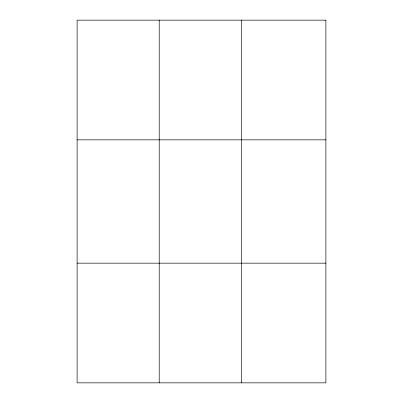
<?xml version="1.0" encoding="UTF-8"?>
<svg xmlns="http://www.w3.org/2000/svg" width="403" height="403" viewBox="0 0 403 403"><rect width="100%" height="100%" fill="white"/><g stroke="black" fill="none" stroke-linecap="round" stroke-linejoin="round"><path stroke-width="0.6" d="M159.21 382.85L159.21 20.15M241.301 382.85L241.301 20.15M77.114 139.841L325.886 139.841M77.114 263.159L325.886 263.159M325.886 20.15L77.114 20.15L77.114 382.85L325.886 382.85L325.886 20.15"/></g></svg>
